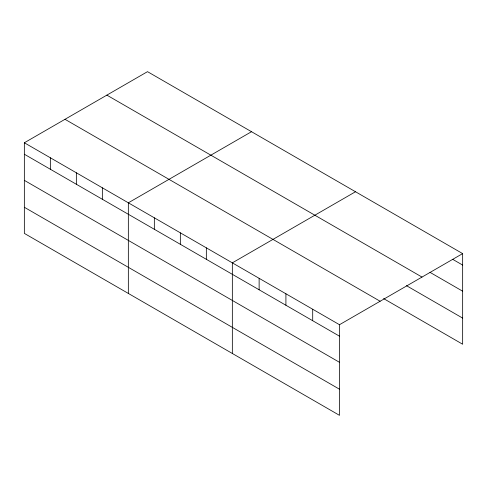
<?xml version="1.0" encoding="UTF-8"?>
<svg xmlns="http://www.w3.org/2000/svg" width="487" height="487" viewBox="0 0 487 487"><rect width="100%" height="100%" fill="white"/><g stroke="black" fill="none" stroke-linecap="round" stroke-linejoin="round"><path stroke-width="0.73" d="M383.598 298.586L462.65 344.23L462.65 253.605L147.512 71.662L24.35 142.77L24.35 233.395L339.488 415.338L339.488 324.713L24.35 142.77M251.511 131.703L128.343 202.811L128.343 293.436M355.504 191.744L232.342 262.852L232.342 353.477M339.488 324.713L462.65 253.605M452.849 259.419L462.65 265.074M429.984 272.336L462.65 291.196M106.872 95.129L422.004 277.073M406.462 285.668L462.65 318.108M64.996 119.303L380.128 301.246M24.35 154.239L339.488 336.182M24.35 180.36L339.488 362.304M24.35 207.273L339.488 389.216M312.703 309.245L312.703 320.714M285.912 293.783L285.912 305.252M259.127 278.32L259.127 289.789M206.342 247.84L206.342 259.309M180.342 232.835L180.342 244.304M154.342 217.823L154.342 229.292M102.349 187.799L102.349 199.268M76.349 172.794L76.349 184.263M50.35 157.782L50.35 169.251"/></g></svg>
